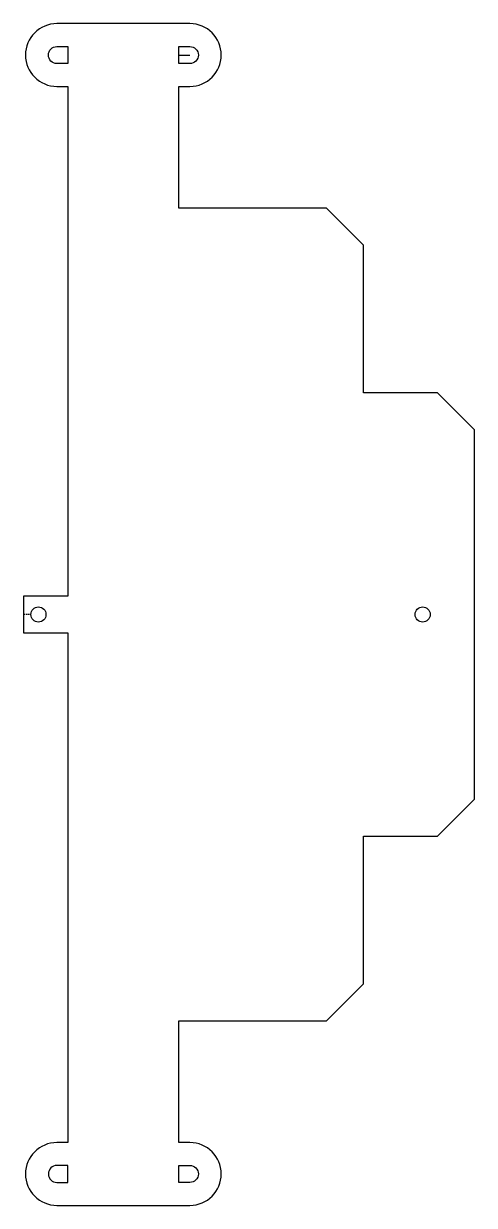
# Model space of a CAD drawing. Header units: millimetres. Extents: x -14 to 47, y -80 to 80.
import ezdxf

# ---------------------------------------------------------------- set-up
doc = ezdxf.new("R2010")
doc.units = ezdxf.units.MM
doc.linetypes.add('DASHED', pattern=[0.2067, 0.1654, -0.0413])

msp = doc.modelspace()

# ---------------------------------------------------------------- linework, layer by layer
msp.add_line((7.5, 75.75), (9, 75.75))
at = {"color": 190, "linetype": 'DASHED', "lineweight": 25, "true_color": 0x8018ff}
msp.add_line((-12.53, 0), (-13.5, 0), dxfattribs=at)
for points in [[(7.5, 80), (-7.5, 80), (-9, 80, 1), (-9, 71.5), (-7.5, 71.5), (-7.5, 2.5), (-13.5, 2.5), (-13.5, -2.5), (-7.5, -2.5), (-7.5, -71.5), (-9, -71.5, 1), (-9, -80), (-7.5, -80), (7.5, -80), (9, -80, 1), (9, -71.5), (7.5, -71.5), (7.5, -55), (27.5, -55), (32.5, -50), (32.5, -30), (42.5, -30), (47.5, -25), (47.5, 0), (47.5, 25), (42.5, 30), (32.5, 30), (32.5, 50), (27.5, 55), (7.5, 55), (7.5, 71.5), (9, 71.5, 1), (9, 80)], [(-7.5, 74.6), (-9, 74.6, -1), (-9, 76.9), (-7.5, 76.9)], [(-9, -76.9), (-7.5, -76.9), (-7.5, -74.6), (-9, -74.6, 1)], [(7.5, -74.6), (9, -74.6, -1), (9, -76.9), (7.5, -76.9)]]:
    msp.add_lwpolyline(points, format="xyb", close=True)
msp.add_lwpolyline([(7.5, 74.6), (7.5, 76.9), (9, 76.9, -1), (9, 74.6), (7.5, 74.6), (7.5, 76.9)], format="xyb")
for centre in [(-11.5, 0), (40.5, 0)]:
    msp.add_circle(centre, 1.02)

doc.saveas('drawing.dxf')
